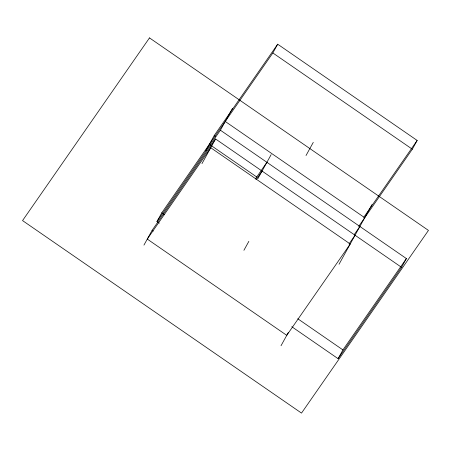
<?xml version="1.0" encoding="UTF-8"?>
<svg xmlns="http://www.w3.org/2000/svg" width="451" height="451" viewBox="0 0 451 451"><rect width="100%" height="100%" fill="white"/><g stroke="black" fill="none" stroke-linecap="round" stroke-linejoin="round"><path stroke-width="0.68" d="M143.948 245.107L152.105 230.331L215.578 138.981L401.553 267.325L338.081 358.669L291.78 326.716M159.259 223.166L156.942 221.571L161.779 212.81L272.849 52.959L277.681 44.198L417.164 140.453L412.327 149.213L358.703 226.391M205.752 150.871L214.214 135.542L277.681 44.198M201.975 163.617L215.578 138.981M156.942 221.571L220.409 130.226L232.502 108.325M257.837 178.731L271.136 154.648M243.912 250.299L248.856 241.341M306.02 155.516L313.27 142.375M281.012 345.742L288.364 332.421M339.039 264.252L371.979 204.579M338.081 358.669L342.918 349.908L406.385 258.564L220.409 130.226M401.553 267.325L406.385 258.564M255.255 179.075L266.907 162.309M256.444 179.16L262.07 171.07M363.737 217.343L417.164 140.453M354.266 234.571L359.892 226.481M349.029 243.912L355.055 235.236M272.849 52.959L412.327 149.213M225.246 121.466L364.729 217.72M214.214 135.542L215.369 136.343M209.377 144.303L256.839 177.051M161.779 212.81L164.671 214.806M297.773 318.756L342.918 349.908M152.105 230.331L153.267 231.126M149.49 37.901L22.55 220.59L301.51 413.099L428.45 230.41L149.49 37.901M210.741 147.742L147.274 239.086L286.751 335.341L350.224 243.997L210.741 147.742"/></g></svg>
